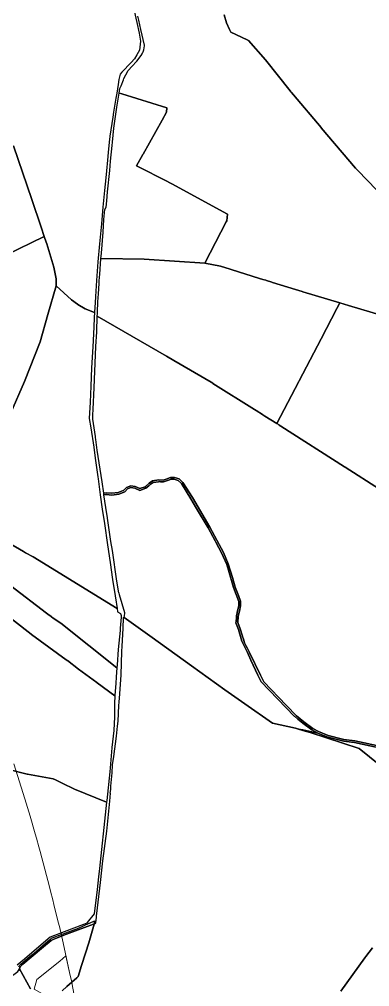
# Model space of a CAD drawing. Header units: metres. Extents: x 3 to 1005126, y 39 to 4383651.
# Drawn here: x 489395 to 490232, y 4363319 to 4365628 of the extents above; entities that cross this region are included whole.
import ezdxf

# ---------------------------------------------------------------- set-up
doc = ezdxf.new("R2010")
doc.units = ezdxf.units.M
doc.header["$MEASUREMENT"] = 0
doc.layers.add('50', color=7, linetype='Continuous', lineweight=9, true_color=0xc9f2cf)
doc.layers.add('Habitats_5_km_Cala_Blava', color=7, linetype='Continuous', lineweight=9, true_color=0xe7f7d0)
doc.layers.add('TM_Llucmajor', color=7, linetype='Continuous')

msp = doc.modelspace()

# ---------------------------------------------------------------- linework, layer by layer
at = {"layer": '50'}
msp.add_lwpolyline([(489382.6, 4363851.2), (489408.6, 4363768), (489411.8, 4363757.6), (489418.1, 4363736.7), (489421.2, 4363726.2), (489433.3, 4363684.3), (489436.3, 4363673.8), (489442.1, 4363652.8), (489445, 4363642.3), (489467.4, 4363558), (489470.1, 4363547.5), (489475.5, 4363526.3), (489478.1, 4363515.7), (489488.4, 4363473.4), (489490.9, 4363462.8), (489495.8, 4363441.5), (489498.2, 4363430.9), (489516.9, 4363345.7), (489518.1, 4363340.4), (489520.4, 4363329.8), (489521.5, 4363324.4), (489525.9, 4363303.1)], dxfattribs=at)
at = {"layer": 'Habitats_5_km_Cala_Blava'}
msp.add_lwpolyline([(489516.9, 4363345.7), (489518.1, 4363340.4), (489520.4, 4363329.8), (489521.5, 4363324.4), (489525.9, 4363303.1), (489527, 4363297.8), (489529.2, 4363287.2), (489530.2, 4363281.8), (489536.9, 4363248), (489528, 4363263.3), (489477, 4363287.3), (489431, 4363313.3), (489437, 4363336.3), (489492, 4363380.3), (489506.5, 4363393.3)], close=True, dxfattribs=at)
at = {"layer": 'TM_Llucmajor', "linetype": 'Continuous', "flags": 128}
for points in [[(489669.4, 4365647.8), (489675.6, 4365620.5), (489681.8, 4365595), (489684.9, 4365575.8), (489682.2, 4365554.2), (489675.7, 4365543.2), (489670, 4365533.1), (489662.7, 4365524.6), (489640.2, 4365501.4), (489636.1, 4365497.1), (489633.2, 4365484.4), (489631.3, 4365472.4), (489627.8, 4365451.6), (489625.5, 4365439.4), (489620, 4365406.4), (489618.3, 4365394.3), (489613.7, 4365363.8), (489611.8, 4365348.9), (489611.7, 4365347.7), (489610.9, 4365341.5), (489607.8, 4365310.9), (489607.7, 4365310), (489606.2, 4365292), (489603.3, 4365266.1), (489601.9, 4365249.6), (489598.8, 4365219.2), (489594.8, 4365179.5), (489591.2, 4365139.6), (489586.8, 4365091.8), (489582.7, 4365049.2), (489579.7, 4365004.6), (489577.1, 4364966), (489576.1, 4364951.1), (489574.7, 4364929.6), (489574.6, 4364928.3), (489552.3, 4364936.7), (489535.1, 4364947.4), (489534, 4364948.1), (489519.6, 4364958.6), (489483, 4364991.4), (489483, 4365008.5), (489477.8, 4365036.7), (489460.7, 4365092.1), (489459.4, 4365096.3), (489455, 4365109.2), (489447.3, 4365132), (489424.9, 4365198), (489381.4, 4365325.8)], [(490261.9, 4364921.3), (490181, 4364945.1), (490160.5, 4364951.1), (490072.2, 4364977.5), (490070.4, 4364978), (490054.8, 4364982.9), (489999.5, 4365000), (489998.5, 4365000.4), (489985.7, 4365004.3), (489983.9, 4365004.9), (489976.3, 4365007.2), (489968.7, 4365009.6), (489900.9, 4365030.7), (489898.4, 4365031.5), (489876, 4365038.4), (489837.9, 4365045.9), (489889.4, 4365144.6), (489890.6, 4365147), (489892.6, 4365162.5), (489759.3, 4365235.1), (489751.2, 4365239.3), (489750.7, 4365239.6), (489675.4, 4365278), (489690.5, 4365305.1), (489690.9, 4365305.8), (489736, 4365387), (489746.5, 4365406.1), (489747.4, 4365416.6), (489747.4, 4365416.9), (489639.7, 4365449.9), (489634.6, 4365451.5), (489634.6, 4365451.5), (489633.5, 4365451.8), (489635, 4365462.8), (489638.3, 4365469.1), (489643.7, 4365483.3), (489644.8, 4365486.2), (489649.3, 4365495.2), (489655.3, 4365505.5), (489655.8, 4365506.4), (489663.7, 4365515.3), (489675.7, 4365527.8), (489686.4, 4365541.3), (489688.8, 4365545.6), (489690.4, 4365549.1), (489690.9, 4365550.2), (489692.6, 4365554.9), (489693.8, 4365559.8), (489694.6, 4365564.7), (489694.6, 4365566.4), (489685.6, 4365603.8), (489680.3, 4365625.8), (489678.2, 4365635.3)], [(489884.2, 4365638.3), (489889.6, 4365619.4), (489897.3, 4365603.5), (489900.3, 4365597.3), (489939.2, 4365579), (489942.4, 4365577.4), (489982.7, 4365531.1), (490041.7, 4365457.2), (490043.8, 4365454.6), (490045.3, 4365452.8), (490049.7, 4365447.6), (490116, 4365369.4), (490116.3, 4365369), (490198, 4365272.6), (490203.6, 4365266.7), (490247.8, 4365220.7)], [(490247.8, 4365220.7), (490203.6, 4365266.7), (490198, 4365272.6), (490116.3, 4365369), (490116, 4365369.4), (490049.7, 4365447.6), (490045.3, 4365452.8), (490043.8, 4365454.6), (490041.7, 4365457.2), (489982.7, 4365531.1), (489942.4, 4365577.4), (489939.2, 4365579), (489900.3, 4365597.3), (489897.3, 4365603.5), (489889.6, 4365619.4), (489884.2, 4365638.3)], [(489381.4, 4365325.8), (489424.9, 4365198), (489447.3, 4365132), (489455, 4365109.2), (489363.3, 4365064.7)], [(489363.3, 4365064.7), (489455, 4365109.2), (489459.4, 4365096.3), (489460.7, 4365092.1), (489477.8, 4365036.7), (489483, 4365008.5), (489483, 4364991.4), (489463.4, 4364923.5), (489445.1, 4364858), (489407.4, 4364763.4), (489375.5, 4364688.9)], [(489375.5, 4364688.9), (489407.4, 4364763.4), (489445.1, 4364858), (489463.4, 4364923.5), (489483, 4364991.4), (489519.6, 4364958.6), (489534, 4364948.1), (489535.1, 4364947.4), (489552.3, 4364936.7), (489574.6, 4364928.3), (489574, 4364915.9), (489573, 4364893.3), (489570.7, 4364846.3), (489568, 4364796.2), (489566.1, 4364752.5), (489564.5, 4364714.5), (489562.4, 4364675.3), (489565.9, 4364652.8), (489572.9, 4364606.8), (489576.4, 4364580.9), (489577.1, 4364575.2), (489582.6, 4364536.2), (489583.3, 4364531.2), (489588.7, 4364493), (489593.5, 4364459.2), (489598.7, 4364424.4), (489606, 4364373.6), (489612.6, 4364331.2), (489618.2, 4364291.2), (489624.1, 4364252.2), (489624.2, 4364251.3), (489624.9, 4364246.9), (489628.6, 4364221.9), (489628.6, 4364221.7), (489428.6, 4364344.9), (489410.3, 4364354.9), (489405, 4364357.9), (489371, 4364377.6)], [(490258.9, 4363892.5), (490196.7, 4363906.3), (490170.4, 4363909.2), (490133, 4363918.7), (490109.7, 4363928.1), (490096, 4363935.6), (490074.7, 4363951.1), (490057.4, 4363965.7), (490033.1, 4363990.7), (490032.6, 4363991.3), (489979.3, 4364046.9), (489977.5, 4364049.8), (489971.1, 4364062.8), (489944.8, 4364117.1), (489939.3, 4364127.6), (489936, 4364133.9), (489932.8, 4364140), (489930.2, 4364148.9), (489928.5, 4364154.9), (489928.1, 4364156), (489922.8, 4364172.9), (489916.7, 4364188.5), (489918, 4364203.5), (489920.6, 4364215.8), (489923.4, 4364228.1), (489923.7, 4364239.2), (489918.5, 4364252.8), (489910.8, 4364273.1), (489903.9, 4364295.8), (489894.1, 4364328.2), (489882.8, 4364355.4), (489866.5, 4364385), (489850.4, 4364415.5), (489808.5, 4364486.4), (489786, 4364522.8), (489776.7, 4364530.9), (489765.7, 4364534.3), (489756.4, 4364534.4), (489754, 4364533.5), (489748.2, 4364531.6), (489745.7, 4364530.7), (489738.8, 4364528.1), (489728.7, 4364528.6), (489713.7, 4364526.1), (489705.5, 4364520.5), (489695.5, 4364512.3), (489683.2, 4364507.9), (489671.9, 4364513.1), (489661.4, 4364514.7), (489651.3, 4364510.9), (489645, 4364503.8), (489637.6, 4364500.9), (489635, 4364499.9), (489631.6, 4364498.5), (489616, 4364496.7), (489603.7, 4364497.9), (489596.8, 4364497.4), (489593.2, 4364523.8), (489581.5, 4364599.8), (489578, 4364624.7), (489577.2, 4364629.8), (489576.9, 4364632.3), (489576.9, 4364632.3), (489572.2, 4364663.5), (489570.7, 4364673.9), (489570.5, 4364683.4), (489571.3, 4364697.2), (489573.7, 4364748.1), (489577.3, 4364827.2), (489578.3, 4364846.6), (489580.2, 4364882.3), (489581.6, 4364919.4), (489746.4, 4364823.8), (489763.9, 4364813.6), (489853.5, 4364761.6), (489857, 4364759.6), (489857.7, 4364759.1), (489956.8, 4364696.7), (489960.9, 4364694), (489976.2, 4364684.4), (489976.5, 4364684.2), (489981.5, 4364681.1), (490009.9, 4364663.1), (490015.3, 4364659.8), (490015.5, 4364659.6), (490019.8, 4364656.8), (490171.5, 4364559.8), (490172.9, 4364558.9), (490255.6, 4364506.5)], [(490297.8, 4363879.4), (490195.9, 4363902.3), (490188.7, 4363903.1), (490182.7, 4363903.8), (490170.4, 4363905.1), (490169.7, 4363905.2), (490131.9, 4363915), (490108.1, 4363924.6), (490093.9, 4363932.1), (490072, 4363948.1), (490060.3, 4363958), (490053.1, 4363964.1), (490052.8, 4363964.3), (490051.7, 4363965.2), (489973, 4364047.1), (489968.2, 4364056), (489964.5, 4364062.8), (489964.4, 4364062.9), (489948.2, 4364098.2), (489939.8, 4364116.7), (489926.5, 4364143.6), (489926.4, 4364143.8), (489918.7, 4364171.4), (489912.6, 4364187.8), (489912.5, 4364187.9), (489912.7, 4364190.5), (489913.5, 4364200.3), (489913.8, 4364203.9), (489914.1, 4364204.9), (489915.3, 4364210.3), (489915.5, 4364211.3), (489915.7, 4364212.1), (489916.5, 4364216.4), (489919.2, 4364228.4), (489919.5, 4364238.3), (489906.8, 4364271.9), (489894.4, 4364313.4), (489890.4, 4364326.9), (489882.3, 4364345.9), (489879.2, 4364353.3), (489864.4, 4364380.2), (489862.8, 4364383), (489846.5, 4364413.9), (489816.3, 4364464.3), (489804.7, 4364483.6), (489782.9, 4364520), (489782.7, 4364520.2), (489774.8, 4364527.3), (489765.2, 4364530.3), (489757, 4364530.4), (489753.6, 4364529.2), (489739.5, 4364524.1), (489739.3, 4364524), (489734.2, 4364524.2), (489732.7, 4364524.3), (489728.9, 4364524.6), (489728, 4364524.4), (489715.2, 4364522.3), (489707.9, 4364517.3), (489704.5, 4364514.6), (489697.5, 4364508.8), (489683, 4364503.6), (489671, 4364509.2), (489661.9, 4364510.8), (489653.6, 4364507.4), (489647.3, 4364500.4), (489632.6, 4364494.6), (489616.1, 4364492.6), (489603.6, 4364493.9), (489597.5, 4364493.4), (489596.8, 4364497.1), (489596.8, 4364497.1), (489596.8, 4364497.4), (489603.7, 4364497.9), (489616, 4364496.7), (489631.6, 4364498.5), (489635, 4364499.9), (489637.6, 4364500.9), (489645, 4364503.8), (489651.3, 4364510.9), (489661.4, 4364514.7), (489671.9, 4364513.1), (489683.2, 4364507.9), (489695.5, 4364512.3), (489705.5, 4364520.5), (489713.7, 4364526.1), (489728.7, 4364528.6), (489738.8, 4364528.1), (489745.7, 4364530.7), (489748.2, 4364531.6), (489754, 4364533.5), (489756.4, 4364534.4), (489765.7, 4364534.3), (489776.7, 4364530.9), (489786, 4364522.8), (489808.5, 4364486.4), (489850.4, 4364415.5), (489866.5, 4364385), (489882.8, 4364355.4), (489894.1, 4364328.2), (489903.9, 4364295.8), (489910.8, 4364273.1), (489918.5, 4364252.8), (489923.7, 4364239.2), (489923.4, 4364228.1), (489920.6, 4364215.8), (489918, 4364203.5), (489916.7, 4364188.5), (489922.8, 4364172.9), (489928.1, 4364156), (489928.5, 4364154.9), (489930.2, 4364148.9), (489932.8, 4364140), (489936, 4364133.9), (489939.3, 4364127.6), (489944.8, 4364117.1), (489971.1, 4364062.8), (489977.5, 4364049.8), (489979.3, 4364046.9), (490032.6, 4363991.3), (490033.1, 4363990.7), (490057.4, 4363965.7), (490074.7, 4363951.1), (490096, 4363935.6), (490109.7, 4363928.1), (490133, 4363918.7), (490170.4, 4363909.2), (490196.7, 4363906.3), (490258.9, 4363892.5)], [(489371, 4364377.6), (489405, 4364357.9), (489410.3, 4364354.9), (489428.6, 4364344.9), (489628.6, 4364221.7), (489629.8, 4364213.8), (489637.3, 4364209.7), (489637.9, 4364207.6), (489638.1, 4364206.5), (489638.3, 4364205.5), (489638.5, 4364203.3), (489638.5, 4364201.1), (489638.5, 4364201), (489636.4, 4364175), (489636, 4364169), (489631.7, 4364124.2), (489628.7, 4364087.6), (489628.2, 4364080.6), (489494.3, 4364186.5), (489494.1, 4364186.6), (489476.3, 4364199.1), (489471.8, 4364202.2), (489471.3, 4364202.5), (489463.3, 4364208.1), (489459.9, 4364210.5), (489375, 4364275.6)], [(489375, 4364275.6), (489459.9, 4364210.5), (489463.3, 4364208.1), (489471.3, 4364202.5), (489471.8, 4364202.2), (489476.3, 4364199.1), (489494.1, 4364186.6), (489494.3, 4364186.5), (489628.2, 4364080.6), (489626.6, 4364058.9), (489625.4, 4364043), (489623.3, 4364014.6), (489623.2, 4364013.5), (489581, 4364044.5), (489580.2, 4364045.1), (489537, 4364077.4), (489510.1, 4364097.5), (489509.9, 4364097.6), (489507.4, 4364099.4), (489424.2, 4364160.1), (489424, 4364160.2), (489343.1, 4364222.4)], [(489343.1, 4364222.4), (489424, 4364160.2), (489424.2, 4364160.1), (489507.4, 4364099.4), (489509.9, 4364097.6), (489510.1, 4364097.5), (489537, 4364077.4), (489580.2, 4364045.1), (489581, 4364044.5), (489623.2, 4364013.5), (489622.8, 4363995.2), (489622.4, 4363963.2), (489621.2, 4363930.6), (489616.6, 4363890.4), (489616.5, 4363889.4), (489611.8, 4363832.4), (489604.2, 4363763.5), (489603.8, 4363759.4), (489526.7, 4363790.6), (489524.1, 4363791.9), (489500.9, 4363803.2), (489481.8, 4363812.6), (489476.1, 4363815.4), (489415.1, 4363826.2), (489414.4, 4363826.3), (489367, 4363838.5)], [(489497.6, 4363309.7), (489508.6, 4363319.5), (489532.6, 4363340.8), (489535.5, 4363343.4), (489544.1, 4363370.3), (489553.2, 4363399.2), (489561, 4363423.7), (489573.9, 4363468.6), (489574.2, 4363468.8), (489574.2, 4363468.8), (489574.6, 4363469.3), (489578.4, 4363471.5), (489579.6, 4363485), (489579.9, 4363488), (489581.8, 4363507.6), (489589.3, 4363568.3), (489595, 4363619.9), (489604, 4363690.2), (489611.8, 4363761.7), (489613.1, 4363780.8), (489612.6, 4363781), (489613.5, 4363789.9), (489613.5, 4363790.9), (489614.1, 4363798), (489616.9, 4363829.8), (489618, 4363849.1), (489620.6, 4363868.5), (489627.2, 4363917.5), (489630, 4363941.3), (489631.4, 4363952.8), (489633, 4363990.1), (489633.4, 4363998.4), (489635, 4364017.8), (489638.8, 4364063.7), (489640.2, 4364119.3), (489640.5, 4364131.9), (489642.9, 4364173.7), (489644.2, 4364200.6), (489644.7, 4364201.2), (489645.8, 4364200.4), (489712.5, 4364152.4), (489806.3, 4364085), (489885.6, 4364027.9), (489933.8, 4363994.4), (489999.7, 4363948.5), (490055, 4363936.1), (490059.7, 4363934.7), (490072.4, 4363931), (490089.8, 4363925.9), (490206.8, 4363887.6), (490276.9, 4363831.1)], [(490276.9, 4363831.1), (490206.8, 4363887.6), (490089.8, 4363925.9), (490072.4, 4363931), (490059.7, 4363934.7), (490063, 4363934), (490070.3, 4363932.4), (490072.4, 4363932), (490108.1, 4363924.6), (490131.9, 4363915), (490169.7, 4363905.2), (490170.4, 4363905.1), (490182.7, 4363903.8), (490188.7, 4363903.1), (490195.9, 4363902.3), (490297.8, 4363879.4)], [(489367, 4363838.5), (489414.4, 4363826.3), (489415.1, 4363826.2), (489476.1, 4363815.4), (489481.8, 4363812.6), (489500.9, 4363803.2), (489524.1, 4363791.9), (489526.7, 4363790.6), (489603.8, 4363759.4), (489602.2, 4363744.7), (489586.5, 4363601.1), (489584.4, 4363581.8), (489581.1, 4363551.4), (489574, 4363493.5), (489557.5, 4363472.6), (489556.7, 4363471.1), (489548.8, 4363468), (489479.1, 4363441.1), (489469.3, 4363437.3), (489425.3, 4363400.2), (489407.7, 4363385.2), (489390.1, 4363370.9)], [(489394.2, 4363367.1), (489395.7, 4363369.6), (489399.3, 4363373), (489421.2, 4363392), (489430.9, 4363399.5), (489456.8, 4363422.4), (489467.8, 4363431.3), (489467.9, 4363431.4), (489469.3, 4363432.7), (489469.8, 4363433.1), (489470.8, 4363433.9), (489472.5, 4363434.9), (489474.2, 4363435.7), (489480.4, 4363438.1), (489506.2, 4363447.8), (489536.5, 4363459.2), (489562.1, 4363470.9), (489562.6, 4363471.3), (489574.6, 4363476.2), (489574.3, 4363473.8), (489574.2, 4363468.8), (489572.7, 4363468.2), (489507.9, 4363444.4), (489481.4, 4363434.2), (489474.5, 4363431.5), (489471.4, 4363429.5), (489452.9, 4363414.1), (489403.6, 4363373.1), (489398.9, 4363368.7), (489397.7, 4363366.9), (489395.9, 4363362.3), (489395.8, 4363362), (489393.7, 4363358.2)], [(489421.7, 4363314.2), (489395.9, 4363362.3), (489397.7, 4363366.9), (489398.9, 4363368.7), (489403.6, 4363373.1), (489452.9, 4363414.1), (489471.4, 4363429.5), (489474.5, 4363431.5), (489481.4, 4363434.2), (489507.9, 4363444.4), (489572.7, 4363468.2), (489572.7, 4363468.2), (489573.9, 4363468.6), (489561, 4363423.7), (489553.2, 4363399.2), (489544.1, 4363370.3), (489535.5, 4363343.4), (489532.6, 4363340.8), (489508.6, 4363319.5), (489497.6, 4363309.7)], [(490162.9, 4363308.8), (490220, 4363387.9), (490222.6, 4363391.3), (490238.8, 4363412.1)], [(490238.8, 4363412.1), (490222.6, 4363391.3), (490220, 4363387.9), (490162.9, 4363308.8)], [(489331.1, 4363311.3), (489343.9, 4363321), (489353.9, 4363328.1), (489361.2, 4363333.2), (489362, 4363333.8), (489364.3, 4363335.4), (489385.8, 4363350.5), (489392.1, 4363355.4), (489393.7, 4363358.2), (489395.8, 4363362), (489395.9, 4363362.3), (489421.7, 4363314.2)]]:
    msp.add_lwpolyline(points, dxfattribs=at)
for points in [[(489590.8, 4365056.9), (489590.1, 4365056.9), (489591.5, 4365069.3), (489591.6, 4365070.1), (489595.2, 4365120), (489597.4, 4365150.1), (489599.8, 4365174.3), (489602.4, 4365179.1), (489604, 4365194.8), (489606.1, 4365216), (489611.2, 4365267.2), (489613.4, 4365289.6), (489617.1, 4365326.3), (489617.9, 4365334.9), (489620.9, 4365368), (489627.9, 4365418.2), (489633.5, 4365451.8), (489634.6, 4365451.5), (489639.7, 4365449.9), (489747.4, 4365416.9), (489747.4, 4365416.6), (489746.5, 4365406.1), (489736, 4365387), (489690.9, 4365305.8), (489690.5, 4365305.1), (489675.4, 4365278), (489750.7, 4365239.6), (489751.2, 4365239.3), (489759.3, 4365235.1), (489892.6, 4365162.5), (489890.6, 4365147), (489889.4, 4365144.6), (489837.9, 4365045.9), (489693.1, 4365055.7), (489590.8, 4365056.9)], [(489746.4, 4364823.8), (489581.6, 4364919.4), (489581.8, 4364926.1), (489582, 4364929.1), (489583.1, 4364953.3), (489584, 4364972.7), (489585.6, 4364997.3), (489586, 4365003.8), (489587.2, 4365019.3), (489590.1, 4365056.4), (489590.1, 4365056.9), (489590.8, 4365056.9), (489693.1, 4365055.7), (489837.9, 4365045.9), (489876, 4365038.4), (489898.4, 4365031.5), (489900.9, 4365030.7), (489968.7, 4365009.6), (489976.3, 4365007.2), (489983.9, 4365004.9), (489985.7, 4365004.3), (489998.5, 4365000.4), (489999.5, 4365000), (490054.8, 4364982.9), (490070.4, 4364978), (490072.2, 4364977.5), (490160.5, 4364951.1), (490153.6, 4364937.8), (490116, 4364865.1), (490009.9, 4364663.1), (489981.5, 4364681.1), (489976.5, 4364684.2), (489976.2, 4364684.4), (489960.9, 4364694), (489956.8, 4364696.7), (489857.7, 4364759.1), (489857, 4364759.6), (489853.5, 4364761.6), (489763.9, 4364813.6), (489746.4, 4364823.8)], [(490015.3, 4364659.8), (490009.9, 4364663.1), (490116, 4364865.1), (490153.6, 4364937.8), (490160.5, 4364951.1), (490181, 4364945.1), (490261.9, 4364921.3), (490260.7, 4364888.1), (490260.6, 4364884.8), (490260.6, 4364884.5), (490260, 4364865.7), (490258.6, 4364678.9), (490258.7, 4364673.9), (490258.2, 4364554.5), (490258.1, 4364544.2), (490258, 4364541.6), (490255.6, 4364506.5), (490172.9, 4364558.9), (490171.5, 4364559.8), (490019.8, 4364656.8), (490015.5, 4364659.6), (490015.3, 4364659.8)], [(489933.8, 4363994.4), (489885.6, 4364027.9), (489806.3, 4364085), (489712.5, 4364152.4), (489645.8, 4364200.4), (489646.2, 4364203.8), (489646.9, 4364211.2), (489634.5, 4364254.8), (489634.3, 4364255.6), (489633.6, 4364258), (489633.4, 4364258.8), (489633.2, 4364259.5), (489628.5, 4364286.7), (489617.8, 4364360), (489614.1, 4364381.9), (489605.8, 4364437.3), (489605.5, 4364439.3), (489604.3, 4364447.7), (489597.5, 4364493.1), (489597.5, 4364493.4), (489603.6, 4364493.9), (489616.1, 4364492.6), (489632.6, 4364494.6), (489647.3, 4364500.4), (489653.6, 4364507.4), (489661.9, 4364510.8), (489671, 4364509.2), (489683, 4364503.6), (489697.5, 4364508.8), (489704.5, 4364514.6), (489707.9, 4364517.3), (489715.2, 4364522.3), (489728, 4364524.4), (489728.9, 4364524.6), (489732.7, 4364524.3), (489734.2, 4364524.2), (489739.3, 4364524), (489739.5, 4364524.1), (489753.6, 4364529.2), (489757, 4364530.4), (489765.2, 4364530.3), (489774.8, 4364527.3), (489782.7, 4364520.2), (489782.9, 4364520), (489804.7, 4364483.6), (489816.3, 4364464.3), (489846.5, 4364413.9), (489862.8, 4364383), (489864.4, 4364380.2), (489879.2, 4364353.3), (489882.3, 4364345.9), (489890.4, 4364326.9), (489894.4, 4364313.4), (489906.8, 4364271.9), (489919.5, 4364238.3), (489919.2, 4364228.4), (489916.5, 4364216.4), (489915.7, 4364212.1), (489915.5, 4364211.3), (489915.3, 4364210.3), (489914.1, 4364204.9), (489913.8, 4364203.9), (489913.5, 4364200.3), (489912.7, 4364190.5), (489912.5, 4364187.9), (489912.6, 4364187.8), (489918.7, 4364171.4), (489926.4, 4364143.8), (489926.5, 4364143.6), (489939.8, 4364116.7), (489948.2, 4364098.2), (489964.4, 4364062.9), (489964.5, 4364062.8), (489968.2, 4364056), (489973, 4364047.1), (490051.7, 4363965.2), (490052.8, 4363964.3), (490053.1, 4363964.1), (490060.3, 4363958), (490072, 4363948.1), (490093.9, 4363932.1), (490108.1, 4363924.6), (490072.4, 4363932), (490070.3, 4363932.4), (490063, 4363934), (490059.7, 4363934.7), (490055, 4363936.1), (489999.7, 4363948.5), (489933.8, 4363994.4)]]:
    msp.add_lwpolyline(points, close=True, dxfattribs=at)

doc.saveas('drawing.dxf')
